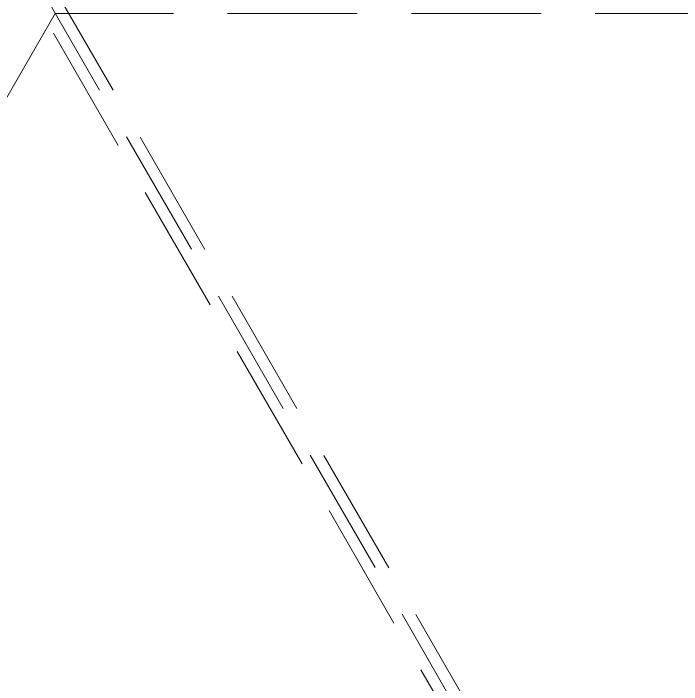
# Model space of a CAD drawing. Header units: millimetres. Extents: x 1.5 to 37.9, y -0.3 to 12.6.
# Drawn here: x 4.533 to 5.769, y 3.561 to 4.803 of the extents above; entities that cross this region are included whole.
import ezdxf

# ---------------------------------------------------------------- set-up
doc = ezdxf.new("R2010")
doc.units = ezdxf.units.MM
doc.linetypes.add('ACAD_ISO02W100', pattern=[15, 12, -3])
doc.layers.add('0.2', color=6, linetype='Continuous', lineweight=15)

msp = doc.modelspace()

# ---------------------------------------------------------------- linework, layer by layer
at = {"layer": '0.2', "linetype": 'ACAD_ISO02W100', "ltscale": 0.02}
for points in [[(4.6106, 4.8032), (3.4812, 2.8469)], [(6.8695, 4.8032), (4.6106, 4.8032)]]:
    msp.add_lwpolyline(points, dxfattribs=at)
at = {"layer": '0.2', "linetype": 'ACAD_ISO02W100', "ltscale": 0.02, "extrusion": (0.86593, -0.500165, 0.000694535)}
msp.add_lwpolyline([(6.4407, 2.4486), (6.4513, 2.4498), (6.4566, 2.4505), (6.462, 2.4514)], dxfattribs=at)
at = {"layer": '0.2', "linetype": 'ACAD_ISO02W100', "ltscale": 0.02, "extrusion": (1, 0, 0)}
msp.add_lwpolyline([(4.8032, 2.4741), (4.8032, 2.4515)], dxfattribs=at)
msp.add_lwpolyline([(4.8032, 2.4741), (4.8032, 2.4515)], dxfattribs=at)
at = {"layer": '0.2', "linetype": 'ACAD_ISO02W100', "ltscale": 0.02, "extrusion": (0.103205, -0.178758, 0.978465)}
msp.add_lwpolyline([(6.3945, 2.3206), (6.3945, 0.2296)], dxfattribs=at)
at = {"layer": '0.2', "linetype": 'ACAD_ISO02W100', "ltscale": 0.02, "extrusion": (0.103105, -0.178583, 0.978508)}
for points in [[(6.4161, 2.3073), (6.4161, 0.2292)], [(6.3732, 0.2293), (6.3732, 2.3076)]]:
    msp.add_lwpolyline(points, dxfattribs=at)
at = {"layer": '0.2', "linetype": 'ACAD_ISO02W100', "ltscale": 0.02}
msp.add_polyline3d([(4.6138, 4.8031, 2.4524), (4.6193, 4.8031, 2.4515), (4.6247, 4.8031, 2.4507), (4.6356, 4.8031, 2.4494)], dxfattribs=at)

doc.saveas('drawing.dxf')
